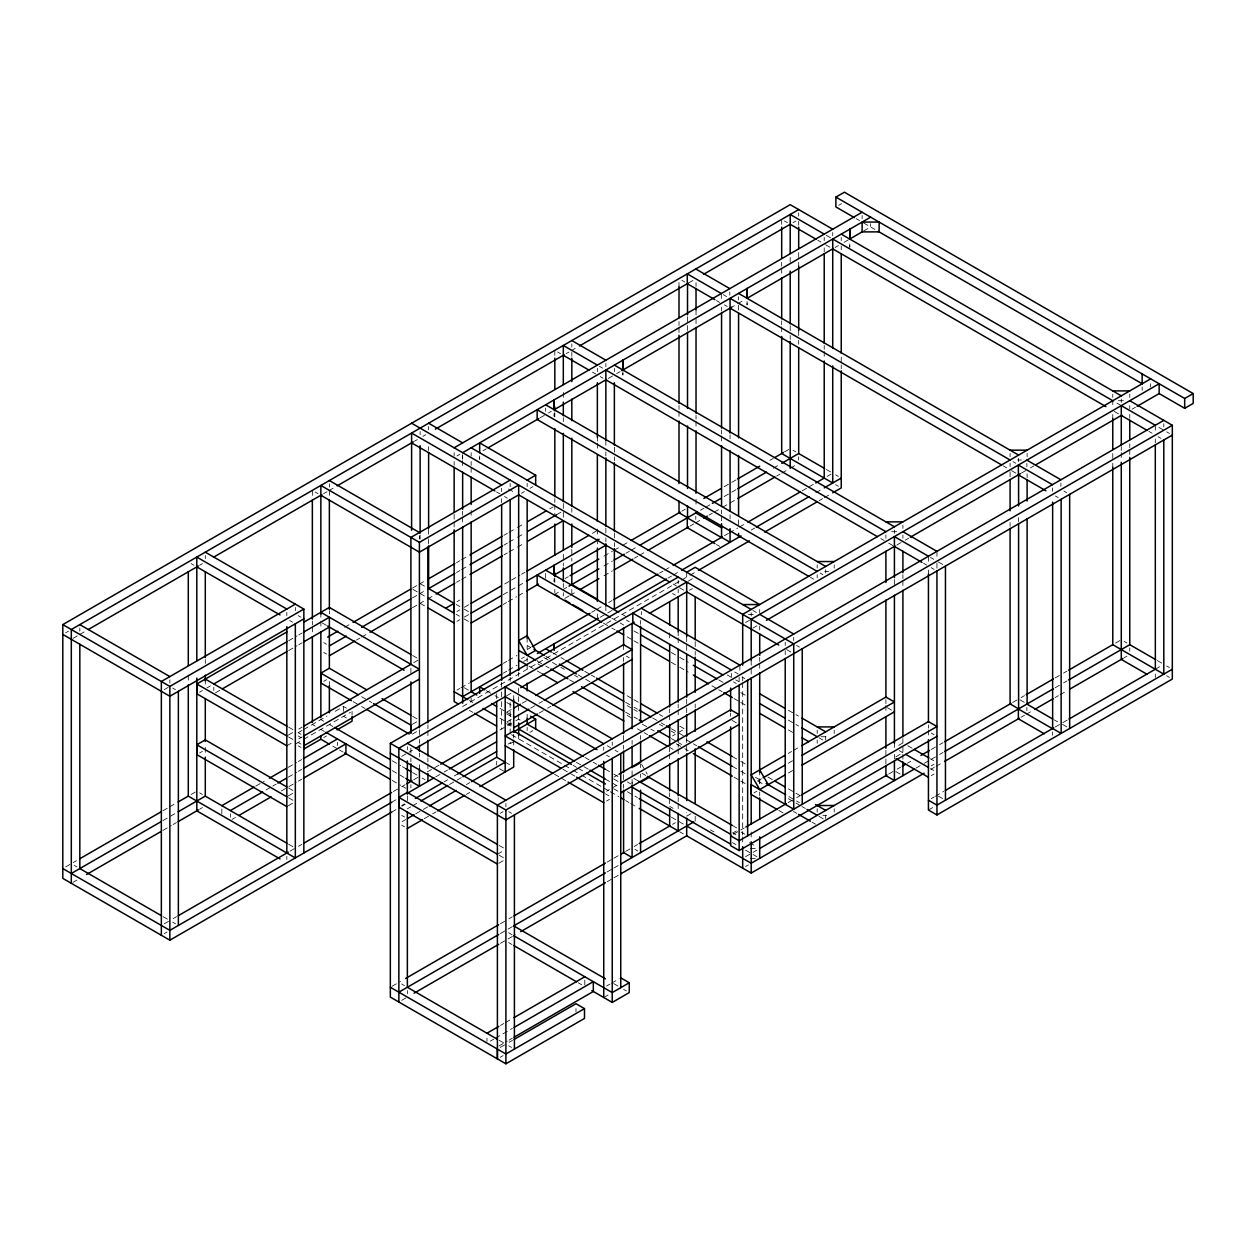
<?xml version="1.0" encoding="UTF-8"?>
<svg xmlns="http://www.w3.org/2000/svg" width="1256" height="1256" viewBox="0 0 1256 1256"><rect width="100%" height="100%" fill="white"/><g stroke="black" fill="none" stroke-linecap="round" stroke-linejoin="round"><path stroke-width="0.75" stroke-dasharray="5 3.75" d="M329.37 487.077L329.37 483.811M428.626 543.879L428.626 536.108M428.626 534.161L428.626 528.321M462.648 459.256L462.648 455.975M505.901 806.76L505.901 803.479M527.159 486.669L527.159 483.403M571.825 347.096L571.825 343.83M597.354 618.878L597.354 613.98M605.863 610.699L605.863 607.417M632.098 787.214L632.098 780.667M640.607 777.385L640.607 774.104M751.198 616.021L751.198 612.74M759.707 783.022L759.707 779.74M785.22 645.49L785.22 642.209M793.729 640.576L793.729 637.294M885.904 538.243L885.904 534.978M894.413 533.329L894.413 530.063M902.907 538.243L902.907 534.978M1010.091 466.541L1010.091 463.26M1018.6 461.627L1018.6 458.361M1142.159 390.302L1142.159 387.021M65.642 632.804L68.468 631.156M73.005 638.378L78.076 635.442M79.772 634.453L84.858 631.533M199.626 565.263L202.467 563.63M323.593 493.687L326.984 491.74M328.68 490.751L335.446 486.841M414.449 441.233L417.275 439.6M422.942 436.334L425.784 434.686M566.158 353.643L568.999 352.01M570.962 350.879L577.76 346.954M688.696 282.898L692.951 280.449M793.023 222.673L795.864 221.025M838.725 205.293L841.551 203.66M456.98 455.975L459.822 454.342M482.963 450.794L486.355 448.847M539.986 417.871L547.286 413.664M548.495 412.973L551.321 411.324M608.234 378.48L615 374.571M616.696 373.582L620.087 371.635M730.066 308.144L744.243 299.949M835.083 247.511L838.458 245.548M844.063 242.314L849.747 239.032M863.531 231.073L870.628 226.991L870.628 223.709M164.175 689.685L168.131 687.409M521.491 493.215L524.333 491.583M530.001 488.317L532.842 486.669M199.626 692.15L202.467 690.517M207.005 687.895L210.396 685.933M288.566 640.795L297.075 635.881M298.771 634.908L302.178 632.946M215.514 692.81L220.601 689.858M288.582 650.624L297.075 645.71M298.771 644.736L302.178 642.774M344.599 627.278L351.382 623.369M412.408 588.138L417.494 585.202M419.19 584.213L425.972 580.303M456.493 562.688L459.884 560.726M461.58 559.752L468.347 555.827M503.954 535.276L507.345 533.313M509.041 532.34L515.824 528.431M517.519 527.442L524.302 523.532M549.736 508.853L553.127 506.89M412.408 597.95L417.526 594.999M419.19 594.041L426.004 590.1M456.493 572.5L459.916 570.538M461.58 569.565L468.378 565.64M503.954 545.104L507.377 543.126M509.041 542.168L515.855 538.227M517.519 537.27L524.333 533.345M556.549 514.74L561.62 511.804M356.5 640.058L359.891 638.111M361.587 637.122L368.353 633.212M412.439 607.763L417.526 604.827M419.221 603.853L426.004 599.928M427.699 598.955L434.482 595.03M456.525 582.313L459.916 580.351M461.596 579.377L468.378 575.468M503.986 554.901L507.377 552.954M509.073 551.965L515.855 548.056M517.55 547.082L524.333 543.157M456.98 601.687L459.822 600.054M199.626 752.988L202.467 751.355M323.703 681.349L326.529 679.716M456.98 611.515L459.822 609.882M464.328 607.276L469.383 604.356M504.739 583.946L509.795 581.026M511.475 580.052L519.905 575.185M521.585 574.212L524.945 572.281M592.298 533.392L597.354 530.472M456.98 621.343L459.822 619.71M464.328 617.089L469.383 614.184M503.154 594.685L525.039 582.046M503.154 604.513L506.513 602.566M508.209 601.593L516.624 596.726M518.304 595.752L525.039 591.874M288.252 735.121L293.92 731.856M298.74 729.077L302.131 727.114M413.726 662.681L419.41 659.4M65.642 866.923L76.365 860.737M162.872 810.795L167.959 807.859M169.654 806.87L176.437 802.961M191.116 794.483L195.371 792.018M298.661 732.389L301.99 730.474M303.654 729.516L326.921 716.077M335.242 711.273L343.547 706.484L346.389 708.117M564.98 578.639L568.356 576.677M603.916 556.157L612.394 551.258M614.09 550.285L620.856 546.376M622.552 545.402L629.319 541.493M681.82 511.176L685.195 509.23M724.147 486.747L736 479.902M769.865 460.34L773.256 458.393M784.513 451.893L788.768 449.428M286.823 745.766L293.92 741.684M298.74 738.889L302.131 736.927M162.872 820.608L176.468 812.758M295.333 744.133L301.99 740.302M303.654 739.329L350.393 712.356M554.822 594.324L558.198 592.377M563.316 589.409L566.707 587.463M603.916 565.969L612.426 561.071M625.943 553.268L629.366 551.29M631.014 550.332L637.828 546.391M700.44 510.25L703.862 508.272M705.527 507.314L710.645 504.363M724.147 496.56L736.047 489.699M773.256 468.205L780.07 464.28M73.005 882.324L76.977 880.032M162.903 830.42L171.381 825.522M173.077 824.548L176.468 822.586M199.626 809.209L202.467 807.577M323.703 737.586L326.529 735.953M564.745 598.421L568.999 595.956M570.098 595.328L576.865 591.419M603.963 575.782L612.426 570.883M634.437 558.182L637.828 556.22M639.524 555.246L646.29 551.337M690.125 526.029L693.705 523.956M695.4 522.983L700.487 520.047M708.949 515.164L712.34 513.202M714.036 512.228L720.803 508.319M722.498 507.345L736.047 499.527M776.679 476.055L780.07 474.109M781.766 473.12L788.533 469.21M790.228 468.237L795.315 465.301M255.832 786.052L264.325 781.138M288.126 767.4L296.62 762.502M298.316 761.513L301.723 759.55M266.036 789.977L271.139 787.041M272.835 786.052L276.241 784.089M288.126 777.229L296.636 772.314M298.316 771.341L301.723 769.379M232.046 819.43L235.453 817.468M281.328 790.966L296.636 782.143M298.331 781.154L301.723 779.191M456.98 690.109L459.822 688.461M460.936 687.817L469.43 682.919M503.373 663.325L506.765 661.363M508.476 660.373L516.954 655.475M527.143 649.603L530.534 647.641M591.655 612.347L595.046 610.385M596.757 609.411L603.021 605.785M608.626 602.55L612.033 600.588M659.557 573.144L662.964 571.182M664.66 570.208L671.442 566.283M724.382 535.715L728.402 533.408M729.171 532.952L737.665 528.054M739.36 527.08L746.143 523.155M802.176 490.813L807.263 487.877M808.958 486.888L814.045 483.953M827.06 476.448L831.032 474.156M521.491 658.584L524.333 656.951M288.252 795.959L295.333 791.877M412.313 724.335L419.41 720.238M503.373 673.138L506.796 671.175M508.476 670.202L516.97 665.288M523.752 661.378L527.159 659.416M600.148 617.277L612.049 610.4M668.051 578.074L671.473 576.096M673.138 575.122L679.951 571.197M751.245 530.048L754.652 528.07M815.756 492.792L822.554 488.867M288.252 805.787L293.92 802.505M412.313 734.163L416.568 731.699M462.648 706.484L679.779 581.12M681.49 580.131L688.288 576.206M689.984 575.232L696.782 571.307M819.148 500.657L822.539 498.695M824.234 497.721L831.032 493.796M688.1 581.23L692.354 578.765M401.685 756.41L407.305 753.16M409.001 752.187L412.392 750.225M506.608 695.84L513.704 691.742M689.513 590.226L692.354 588.593M506.875 712.042L511.961 709.122M522.104 703.266L528.87 699.356M506.875 721.87L511.961 718.934M530.566 708.196L537.38 704.271M539.012 703.313L542.451 701.335M164.175 923.819L171.507 919.596M173.202 918.623L176.578 916.66M290.026 851.16L296.809 847.25M298.504 846.277L301.88 844.315M393.316 791.531L400.099 787.622M401.779 786.649L405.17 784.686M413.632 779.803L417.981 777.291M427.181 771.985L439.035 765.14M499.998 729.94L514.41 721.619M515.824 720.803L518.665 719.17L521.491 720.803M539.06 713.11L545.826 709.2M547.522 708.227L550.913 706.28M164.175 933.648L167.017 932.015M391.668 802.301L396.739 799.381M435.644 776.915L442.457 772.974M444.122 772.032L447.544 770.054M401.685 805.536L404.51 803.887M508.036 744.133L510.878 742.5M391.668 812.13L400.13 807.247M401.826 806.274L405.217 804.311M444.153 781.829L447.544 779.866M454.311 775.957L457.702 774.01M510.187 743.709L515.274 740.773M530.001 732.264L532.842 730.631M407.289 808.848L410.665 806.902M412.345 805.928L419.096 802.035M449.46 784.513L461.266 777.684M745.53 622.568L749.455 620.291M402.234 821.597L405.61 819.65M415.72 813.81L427.605 806.949M466.337 784.592L469.775 782.598M752.894 628.141L756.866 625.833M896.784 545.057L903.551 541.148M905.246 540.174L908.638 538.227M1021.442 473.088L1028.821 468.833M1030.517 467.86L1033.908 465.898M1132.08 409.205L1135.471 407.258M424.23 818.724L430.981 814.83M432.661 813.857L436.036 811.894M466.4 794.373L469.775 792.426M500.233 813.307L503.059 811.674M672.51 735.953L675.336 734.305M678.177 732.672L683.845 729.406M613.933 777.134L617.308 775.172M497.392 854.237L504.472 850.139M606.585 791.217L609.411 789.569M612.237 787.936L619.004 784.027M498.805 863.249L505.901 859.151M606.585 801.03L609.411 799.397M788.234 753.443L791.61 751.496M793.29 750.523L798.345 747.618M392.029 986.29L400.491 981.407M500.39 923.725L507.173 919.816M508.853 918.843L512.244 916.88M607.056 862.15L612.143 859.214M613.839 858.225L618.91 855.305M625.692 851.395L632.459 847.486M634.154 846.497L637.546 844.55M672.51 824.36L675.336 822.727M690.941 813.715L686.687 816.18L686.687 812.334M757.933 780.761L761.293 778.83M788.234 763.271L795.064 759.331M500.39 933.553L507.204 929.613M508.036 929.157L512.291 926.677M607.056 871.962L612.19 869.011M613.839 868.053L618.957 865.101M754.04 792.85L756.866 791.202M788.328 773.037L795.064 769.159M401.7 1000.373L409.001 996.134M500.438 943.35L507.204 939.441M508.036 938.97L515.667 934.558M607.103 881.759L612.19 878.839M613.87 877.85L618.957 874.93M733.473 832.65L736.314 831.001M733.473 834.188L739.093 830.938L744.824 834.188M740.773 829.965L744.164 828.018M788.062 802.663L794.875 798.738M796.571 797.748L799.946 795.802M898.652 745.358L902.907 742.908M895.826 756.819L902.907 752.736L902.907 744.431M745.53 856.702L756.866 850.139M888.683 774.041L895.481 770.116M897.177 769.143L900.568 767.18M907.366 763.255L910.757 761.293M931.136 749.534L937.918 745.609M939.614 744.635L943.02 742.673M1012.619 702.496L1019.417 698.572M1021.112 697.582L1024.504 695.636M1055.056 677.989L1061.854 674.064M1063.549 673.09L1066.941 671.128M1115.595 643.041L1119.85 640.576M745.53 866.514L748.356 864.882M915.86 768.185L922.658 764.245M924.338 763.287L929.456 760.335M931.136 759.362L937.949 755.421M939.614 754.464L943.036 752.485M1055.056 687.817L1061.87 683.876M1063.549 682.903L1066.972 680.94M931.277 765.83L934.103 764.197M930.947 769.3L934.338 767.337M936.034 766.348L942.832 762.423M1021.018 717.286L1024.409 715.323M1026.105 714.35L1031.207 711.398M1055.009 697.661L1058.4 695.698M1060.095 694.725L1066.893 690.8M1124.104 657.767L1126.946 656.134M931.277 775.659L934.103 774.01M500.469 1025.446L503.844 1023.499M505.524 1022.525L512.275 1018.632M490.342 1041.114L493.718 1039.167M495.398 1038.194L512.354 1028.413M498.852 1046.028L507.283 1041.146M508.978 1040.172L512.354 1038.225M500.233 1047.441L507.424 1043.281M509.104 1042.307L512.448 1040.376M606.57 986.038L609.914 984.107M611.468 983.213L619.208 978.738M931.277 798.581L934.103 796.932M935.202 796.304L943.68 791.406M1055.228 727.004L1067.286 720.049M1155.3 669.228L1162.397 665.13M500.233 1057.269L503.075 1055.621M603.728 997.5L609.914 993.92M928.435 810.042L933.522 807.106M1118.437 400.711L1124.104 400.711M1017.658 459.994L1021.442 459.994M891.572 531.696L897.239 531.696M824.752 571.37L828.536 571.37M748.356 614.372L754.04 614.372M820.969 736.738L826.636 736.738M822.853 815.317L826.636 815.317M750.256 848.507L755.924 848.507M750.256 858.335L755.924 858.335M856.2 218.654L859.591 220.616M863.531 222.893L874.883 229.44M826.244 235.296L832.728 239.032M1121.278 405.625L1112.769 400.711L1112.769 407.274M1158.943 427.385L1163.81 430.196M1166.651 431.829L1169.477 433.461M784.513 221.025L787.355 222.673M817.735 240.21L820.984 242.078M825.632 244.763L829.886 247.228M1114.182 411.356L1121.278 415.453M1148.816 431.358L1152.066 433.226M1158.142 436.743L1160.968 438.375M1012.933 461.627L1015.774 463.26M1063.973 491.096L1066.815 492.745M723.346 294.705L726.58 296.589M681.851 280.308L684.693 281.941M724.382 304.863L727.224 306.495M1003.308 465.898L1006.7 467.86M1011.52 470.639L1015.774 473.088M1055.464 496.01L1058.306 497.643M716.454 300.561L719.688 302.429M793.023 450.245L795.864 451.893M826.244 469.43L831.111 472.24M835.57 474.815L838.396 476.448M1124.104 641.392L1126.946 643.041M1157.325 660.577L1162.193 663.388M1166.651 665.963L1169.477 667.595M835.57 484.628L838.396 486.276M1166.651 675.775L1169.477 677.424M599.379 366.281L602.613 368.149M930.461 557.428L933.71 559.297M938.358 561.981L945.454 566.079M557.648 352.01L560.49 353.643M592.487 372.121L595.736 373.99M600.195 376.565L603.021 378.213M880.801 538.589L884.208 540.535M888.73 543.157L894.413 546.439M923.568 563.269L926.818 565.153M931.277 567.712L934.103 569.361M820.027 573.003L822.853 574.651M810.403 577.273L813.794 579.236M1020.029 699.859L1024.284 702.308M1062.56 724.414L1066.815 726.863M1054.428 719.986L1057.662 721.855M716.454 544.507L719.688 546.376M752.909 610.463L756.316 612.426M796.571 645.49L799.413 647.123M508.476 488.976L515.824 493.215M673.106 584.024L676.497 585.987M683.845 590.226L678.193 586.976L678.177 592.816M786.649 649.587L790.903 652.037M887.317 707.709L891.572 710.158M931.277 733.08L934.103 734.713M496.544 491.912L499.951 493.875M504.472 496.497L507.314 498.13M672.51 593.507L675.336 595.14M907.774 745.719L912.641 748.513M930.461 758.812L933.71 760.681M899.265 750.633L902.515 752.501M930.461 768.641L933.71 770.509M734.76 672.007L738.151 673.97M741.982 677L744.824 678.648M895.826 771.561L900.081 774.01M938.358 796.116L942.612 798.581M622.034 614.231L627.121 617.183M727.255 674.99L734.038 678.915M735.749 679.889L739.14 681.851M788.36 710.268L798.533 716.14M626.414 620.103L629.256 621.751M733.473 681.914L736.314 683.547M611.829 618.172L618.627 622.097M620.307 623.07L623.73 625.048M633.888 630.905L639.006 633.856M671.222 652.461L678.036 656.401M679.716 657.359L688.225 662.273M718.746 679.904L725.544 683.814M740.805 692.637L745.923 695.589M788.328 720.081L798.533 725.968M818.912 737.727L822.853 740.004M603.335 623.102L610.133 627.011M611.829 628L615.22 629.947M627.105 636.808L632.192 639.759M633.888 640.733L638.974 643.669M671.222 662.289L678.02 666.214M679.716 667.187L688.194 672.086M711.964 685.807L717.05 688.743M718.746 689.732L722.137 691.679M734.022 698.54L739.109 701.476M740.805 702.465L745.907 705.401M788.328 729.893L795.126 733.818M626.414 656.134L629.256 657.767M732.06 720.395L736.314 722.844M315.193 491.991L318.019 493.639M552.452 652.649L559.234 656.574M560.93 657.547L564.321 659.51M584.684 671.269L589.786 674.205M591.482 675.194L594.873 677.157M627.121 695.761L632.208 698.713M633.903 699.686L639.006 702.622M659.369 714.381L662.76 716.344M679.731 726.141L684.818 729.077M732.342 756.52L739.14 760.445M740.836 761.419L745.923 764.355M767.981 777.103L773.084 780.039M788.36 788.846L801.925 796.697M420.116 583.679L425.784 586.96M456.164 604.497L459.822 606.601M464.076 609.066L471.157 613.148M527.159 645.49L530.566 647.452M545.826 656.26L552.624 660.185M578.074 674.88L589.959 681.741M625.598 702.308L632.38 706.233M634.076 707.207L637.467 709.169M652.743 717.992L659.526 721.902M661.221 722.891L664.628 724.853M671.41 728.763L684.991 736.613M755.453 777.291L762.942 781.609M788.878 796.587L793.729 799.397M796.571 801.03L799.413 802.663M543.942 657.563L550.74 661.504M552.42 662.462L559.234 666.402M560.914 667.36L564.321 669.338M574.479 675.194L577.901 677.172M627.105 705.574L632.208 708.525M633.888 709.499L637.31 711.477M659.353 724.194L662.76 726.172M671.222 731.055L674.645 733.033M686.498 739.878L691.616 742.83M693.296 743.788L696.703 745.766M732.342 766.348L739.14 770.258M740.805 771.231L745.923 774.183M757.776 781.028L762.894 783.98M788.328 798.659L800.229 805.536M801.909 806.509L805.332 808.472M818.912 816.322L825.694 820.231M413.02 589.409L417.275 591.874M420.116 593.507L424.983 596.317M456.164 614.325L459.413 616.194M464.076 618.878L471.157 622.976M537.332 661.174L544.131 665.115M545.81 666.072L549.233 668.051M569.565 679.794L576.378 683.719M625.598 712.136L632.38 716.061M634.06 717.019L637.467 718.997M671.41 738.591L676.497 741.527M678.193 742.516L681.584 744.463M542.247 666.402L537.144 663.466L537.144 660.201M627.105 715.402L632.192 718.338M642.381 724.225L649.164 728.135M650.859 729.124L654.25 731.086M676.325 743.819L683.107 747.744M684.803 748.717L688.194 750.68M734.022 777.134L739.109 780.07M740.805 781.059L745.907 783.995M793.431 811.423L796.822 813.386M812.098 822.209L815.489 824.172M420.116 603.335L424.983 606.13M528.839 666.104L535.621 670.029M537.332 671.002L542.419 673.938M637.451 728.81L642.538 731.746M644.234 732.719L647.625 734.682M669.684 747.414L673.09 749.377M778.751 810.387L783.603 813.197M607.15 745.687L610.542 747.65M615.079 750.272L617.921 751.904M642.02 773.288L645.694 775.423M732.342 825.443L739.14 829.368M606.57 755.186L609.411 756.819M486.449 690.753L493.247 694.678M494.942 695.651L498.334 697.614M506.827 702.512L511.914 705.448M732.546 832.822L735.938 834.785M749.518 842.635L756.316 846.544M633.793 778.359L640.607 782.3M412.612 655.475L417.714 658.427M464.076 687.644L468.331 690.109M500.014 708.4L505.132 711.351M506.796 712.325L511.914 715.276M584.872 757.399L591.655 761.309M593.35 762.298L596.757 764.26M605.235 769.159L612.033 773.068M613.729 774.057L618.816 776.993M627.309 781.891L630.7 783.854M669.731 806.383L673.122 808.346M710.456 829.902L713.863 831.865M732.515 842.635L735.938 844.613M745.53 850.139L756.866 856.702M506.608 713.848L512.275 717.113M613.666 778.924L617.921 781.373M469.446 700.581L472.837 702.528M500.014 718.228L511.899 725.089M576.363 762.314L588.263 769.174M605.219 778.971L618.816 786.821M627.309 791.72L637.483 797.591M671.41 817.185L683.845 824.36M506.608 723.66L513.704 727.758M573.176 765.375L576.567 767.337M578.278 768.311L583.365 771.263M613.666 788.752L617.921 791.202M322.274 622.976L326.529 625.425M469.446 710.394L472.837 712.356M511.569 734.729L562.782 764.292M564.478 765.265L571.276 769.19M572.971 770.163L579.754 774.089M581.45 775.062L608.611 790.746M610.306 791.72L618.8 796.634M625.582 800.543L628.973 802.505M630.669 803.479L637.467 807.404M679.59 831.723L683.28 833.858M298.174 615.613L301.016 617.245M562.971 769.3L574.871 776.177M605.455 793.839L608.862 795.802M191.116 563.63L193.958 565.263M289.665 620.527L292.507 622.16M554.477 774.23L559.564 777.166M561.275 778.155L566.362 781.091M323.703 642.617L326.529 644.265M323.703 652.445L326.529 654.078M505.195 762.157L510.878 765.422M412.612 716.312L417.714 719.264M499.527 768.703L505.195 771.969M634.924 849.323L637.765 850.971M361.634 696.703L371.823 702.591M353.14 701.633L359.938 705.558M361.634 706.531L365.025 708.494M343.547 716.297L346.389 717.945M508.727 811.674L511.569 813.307M320.861 719.578L323.703 721.211M329.37 724.492L332.762 726.455M392.217 760.775L400.711 765.689M402.422 766.662L405.814 768.625M412.612 772.55L419.41 776.475M422.236 778.108L425.078 779.74M312.351 724.492L315.193 726.125M320.861 729.406L324.252 731.369M392.217 770.587L405.814 778.453M332.746 746.095L337.848 749.031M339.544 750.005L343.076 752.046M392.217 780.416L400.711 785.314M402.407 786.303L405.798 788.266M499.103 845.398L504.205 848.35M288.55 727.114L293.637 730.05M298.174 732.672L301.016 734.305M298.174 735.953L301.016 737.586M499.103 855.226L504.205 858.162M288.55 736.942L293.637 739.878M298.174 742.5L301.016 744.133M298.174 745.766L301.016 747.414M401.7 815.364L404.526 816.997M172.684 688.053L175.526 689.685M401.7 825.176L404.526 826.825M288.55 787.952L293.637 790.888M613.666 983.589L617.921 986.038M623.588 989.32L626.414 990.953M288.55 797.764L293.637 800.716M508.601 932.753L511.993 934.715M508.601 942.581L511.993 944.528M578.262 982.789L581.654 984.751M199.626 792.85L202.467 794.483M288.55 844.173L293.637 847.125M401.685 983.998L404.51 985.63M499.119 1040.251L505.917 1044.16M508.727 1045.793L511.569 1047.441M74.151 865.29L76.977 866.923M163.06 916.629L168.147 919.565M172.684 922.187L175.526 923.819M641.549 764.292L647.217 774.104M1163.81 423.633L1163.81 426.914M1155.3 425.282L1155.3 431.829M1155.3 439.003L1155.3 442.913M1155.3 674.142L1155.3 677.424M1150.669 383.755L1150.669 387.021M1129.772 394.164L1129.772 397.446M1129.772 405.625L1129.772 408.906M1129.772 414.449L1129.772 418.342M1129.772 443.713L1129.772 447.607M1129.772 449.57L1129.772 455.41M1129.772 647.939L1129.772 651.22M1121.278 399.078L1121.278 402.36M1121.278 446.602L1121.278 450.574M1121.278 452.458L1121.278 460.324M1112.769 394.164L1112.769 397.446M1112.769 414.449L1112.769 418.342M1112.769 453.463L1112.769 461.266M1112.769 463.229L1112.769 467.122M1060.896 483.058L1060.896 486.323M1052.402 487.972L1052.402 491.237M1052.402 731.918L1052.402 735.2M1027.11 453.447L1027.11 456.713M1027.11 473.716L1027.11 477.625M1026.874 463.401L1026.874 466.683M1026.874 707.364L1026.874 710.629M1018.6 517.582L1018.6 521.554M1010.091 453.447L1010.091 456.713M1010.091 471.769L1010.091 477.625M1010.091 522.496L1010.091 526.405M936.945 551.353L936.945 559.532M936.945 563.128L936.945 568.968M928.435 556.251L928.435 562.814M928.435 569.989L928.435 573.882M928.435 724.9L928.435 728.166M928.435 729.971L928.435 737.774M902.907 525.149L902.907 528.431M902.907 574.683L902.907 578.592M902.907 580.539L902.907 586.395M902.907 738.575L902.907 742.484M902.907 754.197L902.907 760.037M894.413 579.534L894.413 587.337M894.413 743.426L894.413 747.399M894.413 754.369L894.413 759.095M885.904 699.561L885.904 703.611M885.904 705.417L885.904 713.22M885.904 750.287L885.904 763.946M862.118 215.53L862.118 218.795M841.237 237.4L841.237 240.681M841.237 245.909L841.237 249.803M841.237 357.112L841.237 362.968M841.237 364.915L841.237 368.824M834.204 564.823L834.204 568.089M834.204 730.191L834.204 733.457M834.204 808.77L834.204 812.051M832.728 232.486L832.728 235.767M825.694 569.737L825.694 573.003M825.694 736.738L825.694 740.004M825.694 815.317L825.694 818.598M824.219 237.4L824.219 240.681M824.219 247.856L824.219 251.75M824.219 345.416L824.219 349.309M824.219 351.256L824.219 359.059M817.185 564.823L817.185 568.089M817.185 574.651L817.185 577.917M817.185 730.191L817.185 733.457M817.185 740.004L817.185 743.285M817.185 808.77L817.185 812.051M798.69 212.845L798.69 216.126M798.69 221.339L798.69 225.248M798.69 252.566L798.69 260.369M798.69 262.316L798.69 266.225M798.69 330.611L798.69 338.414M798.69 340.36L798.69 344.27M798.69 456.791L798.69 460.073M790.197 257.401L790.197 265.283M790.197 325.697L790.197 333.562M790.197 335.446L790.197 339.418M785.22 650.702L785.22 654.596M781.687 219.392L781.687 225.248M781.687 262.316L781.687 266.225M781.687 268.172L781.687 275.975M781.687 320.845L781.687 324.755M781.687 326.701L781.687 334.504M759.707 609.474L759.707 612.74M759.707 626.147L759.707 630.057M759.707 657.375L759.707 661.268M759.707 663.231L759.707 671.034M759.707 769.928L759.707 784.199M759.707 792.002L759.707 795.896M751.198 660.264L751.198 675.948M751.198 831.959L751.198 839.824M742.689 676.89L742.689 680.783M742.689 682.73L742.689 834.926M742.689 836.873L742.689 844.676M739.863 665.13L739.863 671.677M739.14 677.314L739.14 681.207M738.575 296.683L738.575 299.949M738.575 305.177L738.575 311.033M738.575 519.796L738.575 527.599M731.353 673.326L731.353 676.591M730.631 713.031L730.631 716.297M730.066 434.89L730.066 438.862M730.066 514.881L730.066 518.854M729.815 291.91L729.815 295.176M721.556 307.123L721.556 311.033M721.556 430.039L721.556 433.948M721.556 435.895L721.556 443.698M721.556 510.046L721.556 513.94M721.556 515.902L721.556 523.705M721.321 293.543L721.321 300.09M696.028 282.569L696.028 286.478M696.028 309.887L696.028 325.492M696.028 415.249L696.028 419.143M696.028 421.09L696.028 428.908M696.028 499.134L696.028 506.937M695.793 516.216L695.793 519.482M695.196 641.581L695.196 649.383M695.196 651.346L695.196 655.24M695.196 704.019L695.196 707.929M695.196 816.18L695.196 821.079M687.519 316.685L687.519 330.406M686.687 572.218L686.687 577.132M686.687 636.682L686.687 650.404M686.687 699.105L686.687 712.827M686.687 737.586L686.687 751.857M679.009 282.569L679.009 286.478M679.009 321.599L679.009 325.492M679.009 327.439L679.009 335.242M679.009 405.484L679.009 409.393M679.009 411.34L679.009 419.143M678.177 580.413L678.177 583.679M678.177 631.831L678.177 635.803M678.177 637.687L678.177 645.553M678.177 704.019L678.177 707.991M678.177 709.875L678.177 717.741M678.177 744.133L678.177 747.414M678.177 748.89L678.177 756.771M678.177 797.67L678.177 801.642M678.177 803.526L678.177 809.445M669.668 632.836L669.668 640.639M669.668 708.934L669.668 712.827M669.668 714.79L669.668 722.592M669.668 747.948L669.668 751.857M669.668 753.804L669.668 761.607M669.668 792.834L669.668 796.728M669.668 798.675L669.668 804.531M641.314 611.515L641.314 614.781M640.607 620.417L640.607 624.326M640.607 735.545L640.607 739.439M640.607 764.292L640.607 767.557M632.098 740.381L632.098 744.353M632.098 770.839L632.098 777.527M632.098 779.411L632.098 783.367M623.588 644.673L623.588 649.587M623.588 657.5L623.588 661.394M623.588 735.545L623.588 743.348M623.588 745.295L623.588 749.188M623.588 774.56L623.588 782.362M623.588 784.309L623.588 788.219M614.372 368.385L614.372 371.65M614.372 447.12L614.372 454.923M614.372 456.87L614.372 460.779M614.372 532.968L614.372 540.771M614.372 542.718L614.372 546.627M612.237 742.092L612.237 745.358M605.863 363.471L605.863 366.752M605.863 440.259L605.863 450.088M605.863 451.972L605.863 455.944M605.863 528.054L605.863 535.935M605.863 537.819L605.863 541.933M603.728 746.99L603.728 750.272M597.354 368.385L597.354 371.65M597.354 437.371L597.354 441.264M597.354 443.227L597.354 451.03M597.354 529.074L597.354 537.019M597.354 538.824L597.354 548.574M584.809 980.025L584.809 984.94M575.986 1008.615L575.986 1011.881M571.825 352.324L571.825 356.233M571.825 508.413L571.825 512.307M571.825 549.39L571.825 561.087M571.825 589.409L571.825 594.324M563.316 392.359L563.316 400.162M563.316 417.651L563.316 421.624M563.316 503.499L563.316 520.643M563.316 554.226L563.316 566.001M563.316 583.569L563.316 587.463M563.316 592.691L563.316 595.956M554.822 350.377L554.822 356.233M554.822 412.8L554.822 416.709M554.822 498.648L554.822 502.557M554.822 504.504L554.822 515.745M554.822 578.655L554.822 582.548M554.822 589.409L554.822 592.691M545.654 408.059L545.654 411.324M545.654 573.411L545.654 578.325M527.159 637.31L527.159 648.771M527.159 657.736L527.159 661.645M527.159 663.592L527.159 669.448M527.159 714.319L527.159 718.228M527.159 727.35L527.159 730.631M518.665 672.337L518.665 676.309M518.665 687.943L518.665 723.142M518.665 735.545L518.665 738.811M513.704 695.604L513.704 699.466M513.704 734.226L513.704 738.088M513.704 740.02L513.704 747.744M510.156 483.403L510.156 486.669M510.156 677.314L510.156 681.223M510.156 702.622L510.156 733.897M501.646 488.317L501.646 491.583M501.646 498.758L501.646 502.667M501.646 682.165L501.646 689.968M501.646 691.915L501.646 699.718M501.646 701.68L501.646 728.998M496.685 693.673L496.685 699.466M496.685 761.262L496.685 765.124M486.967 1038.147L486.967 1041.412M471.157 452.694L471.157 455.975M471.157 461.517L471.157 465.411M471.157 467.373L471.157 473.229M471.157 510.297L471.157 518.1M471.157 698.289L471.157 701.57M462.648 454.656L462.648 458.55M462.648 460.512L462.648 468.378M462.648 511.239L462.648 515.211M462.648 517.08L462.648 524.961M454.138 452.694L454.138 455.975M454.138 461.517L454.138 465.411M454.138 514.191L454.138 520.047M454.138 521.994L454.138 529.797M428.626 426.506L428.626 429.788M428.626 446.665L428.626 450.559M427.919 724.806L427.919 728.7M427.919 730.647L427.919 738.465M427.919 757.965L427.919 761.874M427.919 763.821L427.919 771.624M420.116 431.42L420.116 434.686M420.116 535.072L420.116 539.075M419.41 535.794L419.41 539.06M419.41 729.642L419.41 737.523M419.41 739.407L419.41 743.364M419.41 753.05L419.41 757.023M419.41 764.763L419.41 768.672M410.9 668.223L410.9 676.026M410.9 748.215L410.9 756.018M410.9 757.965L410.9 761.874M410.9 784.655L410.9 787.936M407.352 746.582L407.352 749.863M407.352 795.707L407.352 803.871M407.368 990.544L407.368 993.826M352.057 711.383L352.057 714.664M343.547 706.484L343.547 711.383M337.409 742.233L337.409 745.499M329.37 490.358L329.37 496.214M329.37 610.699L329.37 613.98M329.37 681.568L329.37 685.462M320.861 612.331L320.861 627.937M312.351 490.358L312.351 498.161M312.351 621.076L312.351 624.986M312.351 626.932L312.351 634.735M295.333 607.417L295.333 610.699M286.823 612.331L286.823 615.613M286.823 856.294L286.823 859.559M230.35 813.857L230.35 817.138M221.841 808.942L221.841 813.857M213.803 687.236L213.803 690.517M205.293 555.435L205.293 558.716M205.293 659.541L205.293 663.451M205.293 679.056L205.293 683.971M205.293 747.336L205.293 755.139M188.29 675.147L188.29 682.95M169.858 679.873L169.858 683.138M79.819 627.89L79.819 631.156M479.666 455.975L479.666 459.256L479.666 455.975M554.163 578.325L554.163 581.606L554.163 578.325M554.163 412.973L554.163 416.238L554.163 412.973M622.882 371.65L622.882 374.932L622.882 371.65M747.069 301.581L747.069 304.863L747.069 301.581M849.747 243.947L849.747 247.228L849.747 243.947"/><path stroke-width="1.5" d="M391.668 812.13L169.858 940.195L62.8 878.384L62.8 624.609L790.197 204.665L832.728 229.22M169.858 940.195L169.858 686.42L62.8 624.609M286.839 786.962L205.293 739.894L196.799 744.792L196.799 754.62L286.823 806.603M286.87 631.956L196.799 683.971L196.799 693.783L286.823 745.766M286.823 853.012L286.823 626.681M303.842 853.012L303.842 609.066L205.293 552.169M320.861 735.953L320.861 739.219L329.355 744.133M366.736 689.842L329.37 668.255L320.861 673.169L320.861 682.997L351.445 700.644M320.861 614.278L320.861 485.444L419.41 542.341L518.665 485.036L518.665 670.453M514.112 1039.418L575.986 1003.701L584.495 1008.615L584.495 1018.428L505.901 1063.801L390.333 997.091L390.333 743.317L678.177 577.132M398.859 1002.005L398.843 748.231L686.687 582.046L686.687 636.745M410.9 733.331L410.9 725.152L373.519 703.58M411.607 530.268L411.607 442.771M420.116 533.235L420.116 445.739M428.626 545.826L428.626 588.593L454.546 603.571M428.626 528.321L428.626 452.49M462.648 703.203L462.648 526.908M479.666 693.375L479.666 686.828L484.753 689.764M479.666 452.694L479.666 442.881L535.668 475.208L535.668 485.036M497.392 1058.902L497.392 1049.074M505.901 1063.801L505.901 810.026L1172.319 425.282L1172.319 679.056L936.945 814.94L928.435 810.042L928.435 739.721M554.163 650.373L554.163 643.826L554.163 648.74M563.316 384.556L563.316 345.463L597.354 365.104M686.687 800.637L686.687 753.804M686.687 736.251L686.687 714.79M686.687 697.221L686.687 654.298M747.069 298.316L747.069 288.488L747.069 298.316L833.387 248.484M862.118 231.889L862.118 222.076L879.137 222.076L879.137 231.889L862.118 231.889L850.312 238.719M894.413 577.65L894.413 536.61L928.435 556.251M1142.159 383.755L1142.159 373.927M798.69 209.564L71.309 629.523L71.309 883.298M854.504 217.681L835.884 206.926L835.884 197.098L844.393 192.199L1193.2 393.568L1193.2 403.396L1184.691 408.31L1159.288 393.646M88.234 629.57L198.307 566.032M213.536 557.224L321.913 494.66M337.142 485.868L413.334 441.877M435.361 429.16L564.164 354.804M579.471 345.965L688.225 283.165M703.533 274.342L790.197 224.306L816.117 239.268M454.138 447.795L862.118 212.248M462.648 452.694L870.628 217.162M488.05 447.858L538.824 418.546M554.069 409.754L606.538 379.453M621.783 370.661L731.808 307.123M295.333 604.152L161.349 681.506L161.349 935.28M510.156 480.122L410.9 537.427L410.9 664.314L303.842 726.125M169.858 686.42L303.842 609.066M527.159 480.122L535.668 475.208M303.842 618.878L169.858 696.248L62.8 634.437M303.874 622.144L329.37 607.417L410.916 654.502M213.803 683.971L286.886 641.769M303.874 631.956L329.37 617.245L329.37 667.909M222.312 688.885L286.886 651.597M303.874 641.785L329.37 627.074M327.643 637.075L337.817 631.203M353.077 622.395L410.712 589.111M427.668 579.33L454.798 563.661M470.042 554.854L502.259 536.249M527.693 521.57L546.344 510.815M329.37 645.898L346.326 636.117M361.587 627.309L410.743 598.924M427.699 589.127L454.829 573.474M470.074 564.666L502.29 546.062M527.724 531.382L556.549 514.74M329.37 655.726L354.804 641.047M370.049 632.239L410.743 608.736M436.177 594.057L454.829 583.286M470.074 574.479L502.29 555.89M527.724 541.21L563.316 520.643M445.629 608.249L454.138 603.335L454.138 613.148L428.218 598.186M471.063 603.382L501.38 585.877M526.641 571.307L588.938 535.339M471.157 613.148L501.474 595.658M526.719 581.073L599.128 539.279M471.157 622.976L501.474 605.486M526.719 590.901L538.51 584.087M553.66 575.342L605.863 545.214M79.756 858.774L161.176 811.769M178.132 801.972L188.306 796.1M570.051 575.703L598.845 559.077M631.014 540.504L680.124 512.165M703.831 498.475L720.756 488.694M737.696 478.913L759.707 466.212M774.952 457.404L783.414 452.521M71.309 873.485L161.208 821.581M178.164 811.784L205.293 796.116L286.839 843.2M568.999 586.144L598.876 568.89M614.121 560.082L624.279 554.226M639.524 545.418L697.096 512.181M712.34 503.389L720.803 498.491M737.743 488.725L766.521 472.099M781.766 463.307L798.69 453.526L824.627 468.488M303.842 745.766L419.41 679.056M86.57 874.49L161.208 831.409M178.164 821.612L198.511 809.853M320.468 739.454L303.842 749.047L303.842 735.953L419.41 669.228L320.861 612.331M337.095 729.846L352.057 721.211L352.057 716.297M580.256 589.457L598.876 578.702M614.121 569.91L632.757 559.155M647.986 550.364L688.633 526.892M703.862 518.1L707.254 516.138M737.743 498.538L774.983 477.029M221.841 805.677L254.136 787.025M269.428 778.202L286.431 768.389M303.418 758.577L337.409 738.952M230.35 810.575L262.645 791.939M277.937 783.116L286.431 778.202M303.434 768.389L345.918 743.866L345.918 753.694L303.434 778.218M238.844 815.505L271.139 796.854M471.126 681.945L501.678 664.298M532.23 646.652L589.959 613.336M613.729 599.614L657.861 574.118M673.138 565.31L722.373 536.877M747.838 522.182L800.465 491.787M815.756 482.979L824.234 478.065L824.219 361.022M462.648 696.656L501.694 674.111M537.348 653.528L598.468 618.25M613.744 609.427L666.371 579.032M681.647 570.208L741.071 535.904M756.348 527.096L808.974 496.701M824.25 487.877L841.237 478.081M686.687 572.218L695.196 567.304L759.707 604.56L742.689 604.56M698.477 570.318L749.455 540.896M764.763 532.057L817.436 501.646M832.744 492.807L841.237 487.909L841.237 370.771M415.783 748.278L505.509 696.468M520.753 687.66L634.202 622.175M649.43 613.368L686.687 591.874L778.751 645.019M513.641 708.149L520.408 704.239M535.637 695.447L623.588 644.673L632.098 649.587L544.146 700.361M513.704 717.93L528.917 709.153M178.274 915.687L288.331 852.149M303.575 843.341L391.621 792.505M406.865 783.713L411.937 780.777M440.73 764.166L496.607 731.903M513.704 727.758L537.38 714.083M552.593 705.307L632.098 659.4M497.392 864.065L398.843 807.168L398.843 797.34L407.352 792.426L497.407 844.425M391.668 802.301L169.858 930.366L62.8 868.571M406.913 793.509L433.995 777.872M449.24 769.065L496.654 741.699M513.578 731.918L535.668 719.17L535.668 728.998M415.375 798.439L442.457 782.802M457.702 774.01L496.654 751.528M1150.669 378.841L742.689 614.372L742.689 665.178M420.791 801.061L447.78 785.487M462.962 776.71L496.685 757.242L505.195 762.157L471.471 781.625M407.368 818.629L414.119 814.736M429.301 805.975L456.289 790.385M766.427 620.323L895.088 546.046M910.317 537.238L1020.359 473.716M1035.588 464.924L1121.922 415.077M1137.167 406.285L1159.162 393.568L1159.162 383.755L751.198 619.287L751.198 660.326M407.368 828.458L422.55 819.697M437.732 810.921L464.72 795.346M479.902 786.586L513.704 767.055L513.704 749.675M835.884 197.098L1184.691 398.482L1193.2 393.568M1163.81 420.368L497.392 805.112L497.407 1058.902M1172.319 435.094L505.901 819.854L390.333 753.129M619.004 774.198L730.631 709.75L739.14 714.664L620.747 783.022M633.511 766.741L639.178 763.475M620.747 792.834L739.14 724.492M640.607 782.3L649.101 777.385M784.874 755.39L751.198 774.826L759.707 789.569L784.969 774.983M801.705 745.672L885.904 697.064L894.413 701.978L801.799 755.437M405.578 978.471L498.695 924.699M513.94 915.907L605.376 863.123M620.605 854.316L623.996 852.369M639.226 843.577L669.715 825.977M763.067 777.794L784.969 765.155M398.843 992.177L498.742 934.511M513.987 925.703L605.408 872.92M620.652 864.128L693.767 821.911M801.799 765.265L894.413 711.791M414.088 993.198L498.742 944.324M520.753 931.622L605.408 882.748M620.652 873.941L686.687 835.821L751.198 873.061L924.149 773.225M745.86 827.029L786.429 803.605M801.642 794.828L928.435 721.619L936.945 726.533L739.14 840.735L730.631 835.821M730.631 726.941L730.631 845.649L739.14 850.548L936.945 736.361M759.66 848.538L886.987 775.015M902.279 766.207L905.67 764.245M920.946 755.421L929.44 750.523M944.716 741.699L1010.923 703.47M1026.199 694.647L1053.36 678.962M1068.652 670.139L1112.785 644.658L1112.769 467.122M914.18 769.143L751.198 863.249L686.687 825.993M944.732 751.512L1053.392 688.775M1068.668 679.951L1129.772 644.673L1155.708 659.635M944.543 761.45L1019.307 718.275M1034.614 709.436L1053.297 698.65M1070.3 688.837L1122.99 658.427M486.967 1033.233L498.773 1026.419M513.955 1017.658L584.809 976.744M514.034 1027.439L593.319 981.658L593.319 991.486L514.034 1037.252M945.375 790.432L1053.737 727.868M1068.982 719.06L1155.347 669.212L1155.3 444.86M584.495 1008.615L505.901 1053.988L390.333 987.263M591.859 990.639L612.237 1002.414L629.256 992.585L629.256 982.757L612.237 992.585L513.688 935.689M1172.319 669.228L936.945 805.127L928.435 800.213M1112.769 390.899L1129.772 390.899M1010.091 450.166L1027.11 450.166M885.904 521.868L902.907 521.868M817.185 561.542L834.204 561.542M817.185 726.91L834.204 726.91M817.185 805.504L834.204 805.504M878.211 231.371L1142.363 383.865M841.237 234.134L1121.278 395.813M1129.772 400.711L1172.319 425.282M824.219 234.134L790.197 214.478L790.197 253.571M1112.769 400.711L832.728 239.032L832.728 348.367M1155.3 425.282L1121.278 405.625L1121.278 444.718M832.728 248.861L1105.971 406.63M1121.278 415.453L1147.199 430.416M738.575 293.402L1018.6 455.08M695.793 268.988L729.815 288.629M1026.874 460.136L1060.896 479.776M1010.091 459.994L730.066 298.316L730.066 433.006M721.321 293.543L687.283 273.887L687.283 283.715L714.837 299.619M1052.402 484.69L1018.365 465.05L1018.365 474.862L1045.918 490.766M730.066 308.144L1001.613 464.924M1112.769 644.673L1163.81 674.142L1163.81 440.008M571.825 340.549L605.863 360.189M614.372 365.104L894.413 526.782M902.907 531.696L936.945 551.353M1147.199 674.378L1121.278 659.4L1121.278 462.286M885.904 531.696L605.863 370.018L605.863 440.322M563.316 355.291L589.252 370.253M605.863 379.846L877.41 536.626M894.413 546.439L921.951 562.343M545.654 404.777L825.694 566.456M817.185 571.37L537.144 409.692L537.144 419.52L808.707 576.3M695.793 512.935L721.713 527.913M1026.874 704.082L1052.795 719.06M721.321 537.49L687.283 517.849L687.283 527.677L714.837 543.581M1052.402 728.637L1018.365 708.996L1018.365 718.825L1044.301 733.787M428.626 423.225L462.648 442.881M471.157 447.795L751.198 609.474M759.707 614.372L793.729 634.029M411.607 423.225L793.729 643.857L793.729 809.209L751.198 784.655L751.198 794.483L777.119 809.445M501.646 485.036L411.607 433.053L411.607 442.881L494.848 490.939M669.715 582.062L518.665 494.864L419.41 552.169L320.861 495.272M914.258 749.455L928.843 757.87M905.749 754.369L928.435 767.463M641.314 608.234L739.863 665.13M896.03 758.577L928.435 777.291M731.353 670.045L632.804 613.148L632.804 622.976L722.859 674.959M597.762 599.473L571.825 584.511L571.825 564.996M545.654 570.145L618.627 612.284M759.503 693.61L784.953 708.305M801.925 718.102L825.694 731.824M610.133 617.183L537.144 575.06L537.144 584.872L601.64 622.113M640.67 634.83L669.527 651.487M693.296 665.209L717.05 678.915M759.488 703.423L784.937 718.118M801.909 727.915L817.185 736.738M554.822 594.324L559.077 596.788M564.949 600.18L569.8 602.974M573.05 604.858L582.768 610.463M616.916 630.936L623.698 634.845M640.67 644.658L669.527 661.315M693.296 675.022L708.572 683.845M723.833 692.668L732.327 697.567M759.488 713.235L784.937 727.946M801.909 737.743L808.707 741.652M329.37 480.53L419.41 532.513M545.654 648.74L551.321 652.005M566.016 660.499L582.988 670.296M596.569 678.13L623.73 693.814M640.701 703.611L657.673 713.408M706.893 741.825L732.342 756.52M774.779 781.012L784.953 786.9M815.505 804.531L825.694 810.418M533.957 649.415L544.131 655.287M559.407 664.11L576.378 673.907M591.655 682.715L623.887 701.335M639.163 710.158L651.048 717.003M666.324 725.827L669.715 727.789M766.191 783.493L785.628 794.718M698.383 746.739L732.327 766.333M806.996 809.445L817.185 815.317M518.665 650.404L535.621 660.201M550.897 669.024L567.869 678.821M581.45 686.655L623.871 711.147M639.147 719.955L642.538 721.917M657.814 730.741L669.684 737.602M693.296 753.616L732.327 776.161M798.518 814.375L810.403 821.22M428.218 608.014L454.138 622.976M518.665 660.232L527.143 665.13M542.419 673.938L557.695 682.762M572.956 691.569L623.871 720.975M649.321 735.671L667.988 746.441M513.704 681.914L612.237 738.811M603.728 743.725L505.195 686.828L505.195 771.969M647.39 776.396L732.342 825.443M505.195 696.656L596.945 749.628M530.582 716.234L535.668 719.17M638.896 781.311L730.631 834.282M476.825 695.023L471.157 691.742L471.157 521.994M491.52 703.501L496.622 706.437M583.177 756.41L527.159 724.084L527.159 718.228M598.453 765.234L605.235 769.159M632.098 787.214L730.631 844.111M454.138 691.742L467.75 699.592M483.01 708.415L496.591 716.25M518.665 728.998L574.667 761.324M589.943 770.148L605.219 778.971M639.163 798.565L669.715 816.196M571.48 764.386L513.704 731.039L505.195 735.953L561.275 768.327M586.772 773.225L605.455 784.011M327.659 626.085L404.102 670.217M458.393 704.019L454.138 701.57L454.138 529.797M474.533 713.345L496.591 726.078M620.495 797.607L623.887 799.57M639.163 808.377L678.177 830.907L678.177 813.354M286.823 609.066L196.799 557.083L196.799 660.546M576.567 777.15L603.744 792.85M196.799 566.896L280.041 614.953M505.195 745.781L552.781 773.241M568.057 782.064L603.744 802.678M382.028 698.666L410.916 715.339M320.861 673.169L358.227 694.741M366.721 709.467L409.205 733.991M407.352 743.317L505.901 800.213M390.333 743.317L505.901 810.026M334.457 727.428L390.522 759.802M405.814 768.625L410.916 771.561M325.963 732.342L390.506 769.614M405.798 778.437L419.41 786.287L419.41 768.735M344.646 752.956L390.506 779.442M205.293 679.056L286.839 726.125M398.843 797.34L497.392 854.237M196.799 683.971L286.823 735.953M79.819 624.609L169.858 676.591M620.747 977.859L629.256 982.757M513.704 925.876L605.455 978.848M196.799 744.792L286.823 796.775M513.688 945.517L576.567 981.815M280.041 858.916L196.799 810.858L196.799 678.114M497.407 1039.262L407.368 987.279L407.352 811.674M161.365 915.64L79.819 868.571L79.819 644.187M759.707 769.928L768.217 784.655M1184.691 398.482L1184.691 408.31M1129.772 420.305L1129.772 439.804M1129.772 457.372L1129.772 644.673M1112.769 418.342L1112.769 449.57M1069.657 494.377L1069.657 728.511M1061.147 499.291L1061.147 733.41L1052.638 728.511L1052.638 502.18M1027.11 479.572L1027.11 501.034M1027.11 518.587L1027.11 703.941M1018.6 474.721L1018.6 505.948M1018.6 523.501L1018.6 708.855L1010.091 703.941L1010.091 528.352M1010.091 479.572L1010.091 510.784M945.454 566.079L945.454 800.213M936.945 570.993L936.945 814.94M928.435 573.882L928.435 722.169M902.907 551.274L902.907 572.736M902.907 590.304L902.907 736.628M902.907 762L902.907 775.659M894.413 595.218L894.413 743.489M894.413 761.058L894.413 780.557L885.904 775.659L885.904 765.893M885.904 551.274L885.904 582.501M885.904 600.054L885.904 697.614M885.904 717.113L885.904 748.341M841.237 253.712L841.237 353.219M832.728 365.936L832.728 482.995L781.687 453.526L781.687 336.451M824.219 253.712L824.219 343.453M802.239 648.755L802.239 804.295M798.69 227.195L798.69 248.657M798.69 266.225L798.69 330.611M798.69 348.163L798.69 453.526M790.197 271.123L790.197 323.812M790.197 341.365L790.197 468.252M785.22 658.489L785.22 804.295M781.687 227.195L781.687 258.422M781.687 277.921L781.687 318.898M759.707 633.966L759.707 655.428M759.707 672.981L759.707 772.487M759.707 797.843L759.707 819.305M759.707 836.873L759.707 858.335M751.198 677.895L751.198 824.219M751.198 841.787L751.198 873.061M747.65 680.281L747.65 835.821M742.689 846.623L742.689 868.163M739.14 685.195L739.14 850.548M738.575 312.98L738.575 437.857M738.575 455.41L738.575 515.902M738.575 533.455L738.575 537.364M730.631 688.053L730.631 711.383M730.066 450.574L730.066 511.051M730.066 528.603L730.066 542.262L721.556 537.364L721.556 523.705M721.556 312.98L721.556 428.092M721.556 445.66L721.556 506.137M696.028 288.425L696.028 309.887M696.028 327.439L696.028 413.287M696.028 430.855L696.028 493.294M695.196 596.71L695.196 639.634M695.196 657.202L695.196 692.307M695.196 709.875L695.196 731.337M695.196 748.89L695.196 803.526M687.519 283.573L687.519 314.801M687.519 332.353L687.519 408.451M687.519 426.004L687.519 488.443M687.519 505.995L687.519 517.707L679.009 512.793L679.009 501.097M686.687 818.19L686.687 835.821M679.009 286.478L679.009 317.69M679.009 335.242L679.009 403.537M679.009 421.09L679.009 483.529M678.177 596.773L678.177 631.894M678.177 649.462L678.177 702.135M678.177 719.704L678.177 741.166M678.177 758.718L678.177 795.786M669.668 601.624L669.668 625.033M669.668 644.548L669.668 706.987M669.668 724.539L669.668 746.001M669.668 763.57L669.668 790.872M669.668 808.44L669.668 825.993M640.607 626.273L640.607 721.886M640.607 741.385L640.607 762.847M640.607 790.165L640.607 852.604M632.098 623.384L632.098 728.747M632.098 746.3L632.098 767.761M632.098 785.33L632.098 857.518L623.588 852.604L623.588 790.165M623.588 628.236L623.588 645.788M623.588 663.341L623.588 733.582M623.588 751.151L623.588 772.613M620.747 753.553L620.747 987.671M614.372 382.735L614.372 445.174M614.372 462.726L614.372 531.021M614.372 548.574L614.372 609.066M612.237 758.451L612.237 1002.414M605.863 457.89L605.863 526.17M605.863 543.738L605.863 606.177M603.728 761.356L603.744 997.5M597.354 382.735L597.354 437.371M597.354 454.923L597.354 521.256M597.354 548.574L597.354 601.263M571.825 358.18L571.825 381.589M571.825 399.157L571.825 420.619M571.825 438.171L571.825 506.466M571.825 524.019L571.825 547.428M563.316 402.108L563.316 415.767M563.316 433.336L563.316 501.615M563.316 521.13L563.316 550.395M563.316 567.947L563.316 581.606M554.822 358.18L554.822 389.391M554.822 406.96L554.822 410.853M554.822 428.422L554.822 496.701M554.822 524.019L554.822 555.231M554.822 572.799L554.822 576.692M527.159 499.7L527.159 638.236M527.159 683.107L527.159 690.91M518.665 723.142L518.665 735.545M514.41 814.94L514.41 1049.074M513.704 699.466L513.704 732.295M510.156 499.778L510.156 675.367M501.646 504.614L501.646 680.218M496.685 701.398L496.685 757.399M471.157 477.123L471.157 504.441M462.648 472.287L462.648 509.355M454.138 467.373L454.138 512.244M427.919 547.255L427.919 722.844M427.919 740.412L427.919 756.018M427.919 773.57L427.919 781.389M419.41 542.341L419.41 727.758M419.41 745.326L419.41 751.182M410.9 681.882L410.9 732.609M410.9 763.821L410.9 781.389M407.352 760.948L407.352 794.106M329.37 500.108L329.37 609.38M329.37 685.462L329.37 712.78M320.861 631.846L320.861 717.694M312.351 500.108L312.351 619.13M312.351 636.682L312.351 722.53M295.333 623.792L295.333 857.927L188.29 796.116L188.29 684.913M205.293 571.747L205.293 657.595M205.293 675.147L205.293 681.003M205.293 698.556L205.293 741.48M205.293 757.101L205.293 796.116M188.29 571.747L188.29 665.397M178.368 691.334L178.368 925.468M554.163 565.231L554.163 575.06L554.163 565.231M554.163 399.863L554.163 409.692L554.163 399.863M622.882 360.189L622.882 370.018L622.882 360.189M849.747 229.22L849.747 239.032L849.747 229.22M527.159 635.662L518.665 640.576L527.159 655.318L535.668 650.404L527.159 635.662"/></g></svg>
